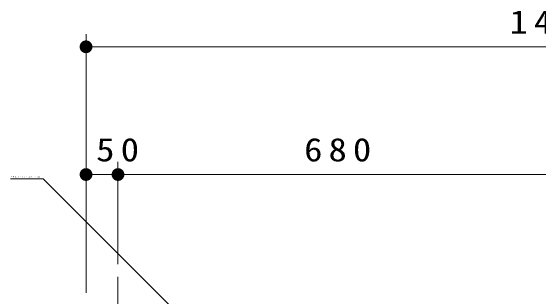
# Model space of a CAD drawing. Units: millimetres on the paper, scale 1:20. Extents: x -385 to 0, y 0 to 267.
# Drawn here: x -300.83 to -259.55, y 156.28 to 178.67 of the extents above; entities that cross this region are included whole.
import ezdxf

# ---------------------------------------------------------------- set-up
doc = ezdxf.new("R2010")
doc.units = ezdxf.units.MM
doc.linetypes.add('USER2', pattern=[6, 3, -1, 1, -1])
doc.layers.add('1_20', color=7, linetype='Continuous', lineweight=25)
doc.styles.add('ＭＳ ゴシック', font='')
doc.styles.get('ＭＳ ゴシック').set_extended_font_data('MS Gothic')

# ---------------------------------------------------------------- blocks, each defined once
blk = doc.blocks.new('filled_dot')
at = {"color": 0, "linetype": 'Continuous', "lineweight": -2, "const_width": 1.25}
blk.add_lwpolyline([(-0.625, 0, 1), (0.625, 0, 1)], format="xyb", close=True, dxfattribs=at)

msp = doc.modelspace()

# ---------------------------------------------------------------- linework, layer by layer
at = {"layer": '1_20', "lineweight": 13}
for p, q in [((-294.925, 156.575), (-294.925, 176.825)), ((-294.925, 175.825), (-221.925, 175.825)), ((-292.425, 158.808), (-292.425, 166.825)), ((-294.925, 165.825), (-290.211, 165.825)), ((-292.425, 165.825), (-258.425, 165.825))]:
    msp.add_line(p, q, dxfattribs=at)
at = {"layer": '1_20', "linetype": 'USER2', "lineweight": 13}
msp.add_line((-292.425, 157.808), (-292.425, 132.235), dxfattribs=at)
at = {"layer": '1_20', "lineweight": 13}
msp.add_lwpolyline([(-288.261, 155.473), (-298.283, 165.495), (-300.826, 165.495)], dxfattribs=at)

# ---------------------------------------------------------------- block references
at = {"layer": '1_20', "lineweight": 13, "xscale": 0.4, "yscale": 0.4}
for p in [(-294.925, 175.825), (-294.925, 165.825), (-292.425, 165.825)]:
    msp.add_blockref('filled_dot', p, dxfattribs=at)
at = {"layer": '1_20', "lineweight": 13, "xscale": 0.4, "yscale": 0.4, "rotation": 180}
msp.add_blockref('filled_dot', (-292.425, 165.825), dxfattribs=at)

# ---------------------------------------------------------------- texts
at = {"layer": '1_20', "style": 'ＭＳ ゴシック'}
for s, insert, char_height, attachment_point in [('\\T1.33;\\W1.15;1460', (-258.001, 176.825), 1.833, 8), ('\\T1.34;\\W1.15;50', (-292.211, 166.825), 1.833, 8), ('\\T1.33;\\W1.15;680', (-275.01, 166.825), 1.833, 8), ('\\T1.5;\\W0.75;ピクトサイン：アルミ\u30001.0ｔ', (-300.826, 165.628), 0.11, 4)]:
    msp.add_mtext(s, dxfattribs=dict(at, insert=insert, char_height=char_height, attachment_point=attachment_point))

doc.saveas('drawing.dxf')
